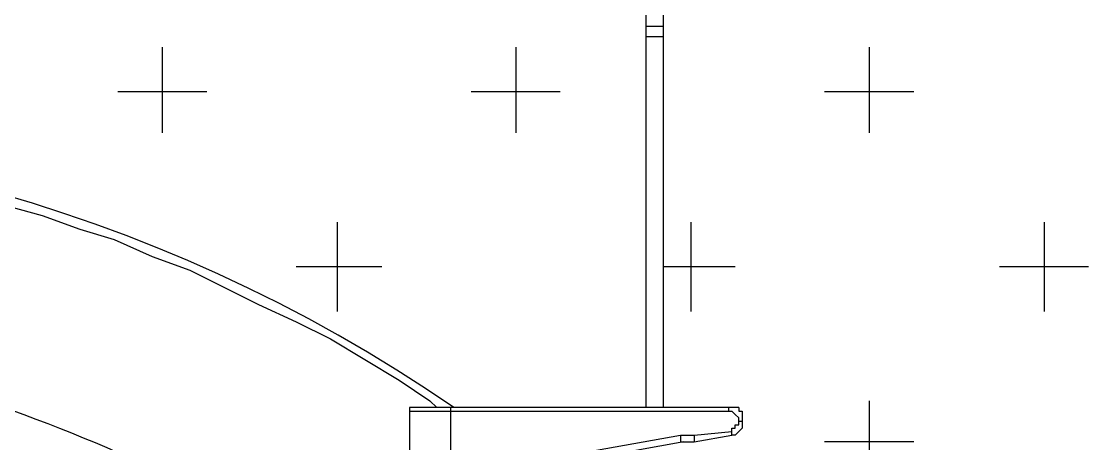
# Model space of a CAD drawing. Header units: millimetres. Extents: x -62354 to 129108, y -71259 to 35407.
# Drawn here: x 14975.5 to 15359.7, y -4724.7 to -4572.8 of the extents above; entities that cross this region are included whole.
import ezdxf

# ---------------------------------------------------------------- set-up
doc = ezdxf.new("R2010")
doc.units = ezdxf.units.MM
doc.header["$MEASUREMENT"] = 0
doc.layers.add('1st FL Layout xrf$0$CR-Machine', color=7, linetype='Continuous', transparency=0.5)

# ---------------------------------------------------------------- blocks, each defined once
blk = doc.blocks.new('1st FL Layout xrf$0$M6')
for p, q in [((-9200.466283950613, 1893.908605728853), (-9200.466283950613, 1893.082494371228)), ((-9200.557662486433, 1893.081259526149), (-9200.44158704904, 1893.081259526149)), ((-9200.54284434549, 1893.082494371228), (-9200.54284434549, 1893.059032314733))]:
    blk.add_line(p, q)
for points in [[(-9200.472458176006, 1893.082494371228), (-9200.472458176006, 1893.908605728853)], [(-9200.466283950613, 1893.219562174959), (-9200.472458176006, 1893.219562174959)], [(-9200.466283950613, 1893.215857639723), (-9200.472458176006, 1893.215857639723)], [(-9200.716957501581, 1893.159054766105), (-9200.68979090985, 1893.151645695633), (-9200.676207613986, 1893.146706315318), (-9200.663859163198, 1893.143001780082), (-9200.650275867332, 1893.136827554689), (-9200.636692571468, 1893.131888174374), (-9200.611995669895, 1893.119539723587), (-9200.598412374029, 1893.113365498194), (-9200.586063923243, 1893.107191272801), (-9200.573715472456, 1893.099782202329), (-9200.56136702167, 1893.092373131857), (-9200.550253415962, 1893.084964061385), (-9200.547783725804, 1893.082494371228)], [(-9200.439117358881, 1893.082494371228), (-9200.557662486433, 1893.082494371228), (-9200.557662486433, 1893.059032314733), (-9200.556427641355, 1893.059032314733), (-9200.556427641355, 1893.057797469654)], [(-9200.442821894118, 1893.082494371228), (-9200.442821894118, 1893.081259526149)], [(-9200.439117358881, 1893.082494371228), (-9200.439117358881, 1893.081259526149), (-9200.437882513803, 1893.081259526149), (-9200.437882513803, 1893.075085300756), (-9200.439117358881, 1893.073850455677), (-9200.440352203961, 1893.072615610598), (-9200.44158704904, 1893.072615610598)], [(-9200.439117358881, 1893.078789835992), (-9200.440352203961, 1893.08002468107), (-9200.44158704904, 1893.081259526149)], [(-9200.455170344905, 1893.072615610598), (-9200.455170344905, 1893.070145920441), (-9200.44158704904, 1893.072615610598), (-9200.44158704904, 1893.075085300756), (-9200.440352203961, 1893.075085300756), (-9200.440352203961, 1893.076320145834), (-9200.439117358881, 1893.076320145834), (-9200.439117358881, 1893.078789835992)], [(-9200.439117358881, 1893.077554990913), (-9200.437882513803, 1893.077554990913)], [(-9200.45887488014, 1893.070145920441), (-9200.520617134074, 1893.059032314733), (-9200.520617134074, 1893.060267159811), (-9200.521851979152, 1893.06150200489), (-9200.46010972522, 1893.072615610598), (-9200.46010972522, 1893.070145920441), (-9200.455170344905, 1893.070145920441)], [(-9200.46010972522, 1893.072615610598), (-9200.455170344905, 1893.072615610598), (-9200.44158704904, 1893.073850455677)]]:
    blk.add_lwpolyline(points)
at = {"color": 253}
for points in [[(-9200.646571332098, 1893.212153104487), (-9200.646571332098, 1893.18128197752)], [(-9200.519382288994, 1893.212153104487), (-9200.519382288994, 1893.18128197752)], [(-9200.392193245892, 1893.212153104487), (-9200.392193245892, 1893.18128197752)], [(-9200.630518346075, 1893.196100118465), (-9200.66262431812, 1893.196100118465)], [(-9200.503329302972, 1893.196100118465), (-9200.535435275018, 1893.196100118465)], [(-9200.37614025987, 1893.196100118465), (-9200.408246231915, 1893.196100118465)], [(-9200.583594233085, 1893.149176005475), (-9200.583594233085, 1893.11707003343)], [(-9200.456405189983, 1893.149176005475), (-9200.456405189983, 1893.11707003343)], [(-9200.32921614688, 1893.149176005475), (-9200.32921614688, 1893.11707003343)], [(-9200.567541247063, 1893.133123019453), (-9200.598412374029, 1893.133123019453)], [(-9200.440352203961, 1893.133123019453), (-9200.466283950613, 1893.133123019453)], [(-9200.313163160858, 1893.133123019453), (-9200.345269132904, 1893.133123019453)], [(-9200.392193245892, 1893.084964061385), (-9200.392193245892, 1893.054092934418)], [(-9200.37614025987, 1893.070145920441), (-9200.408246231915, 1893.070145920441)]]:
    blk.add_lwpolyline(points, dxfattribs=at)
for centre, radius, start, end in [((-9200.858034503904, 1892.622134193728), 0.5586199744576447, 55.49761463263803, 133.5620187932008), ((-9200.877782098492, 1892.579981026716), 0.5317946171163098, 57.68171958980743, 73.51033698700964)]:
    blk.add_arc(centre, radius, start, end)
blk = doc.blocks.new('1st FL Layout xrf')
at = {"layer": '1st FL Layout xrf$0$CR-Machine', "xscale": 1000, "yscale": 1000, "zscale": 1000}
blk.add_blockref('1st FL Layout xrf$0$M6', (9215672.845676558, -1897794.246602501), dxfattribs=at)

msp = doc.modelspace()

# ---------------------------------------------------------------- block references
msp.add_blockref('1st FL Layout xrf', (0, 0))

doc.saveas('drawing.dxf')
